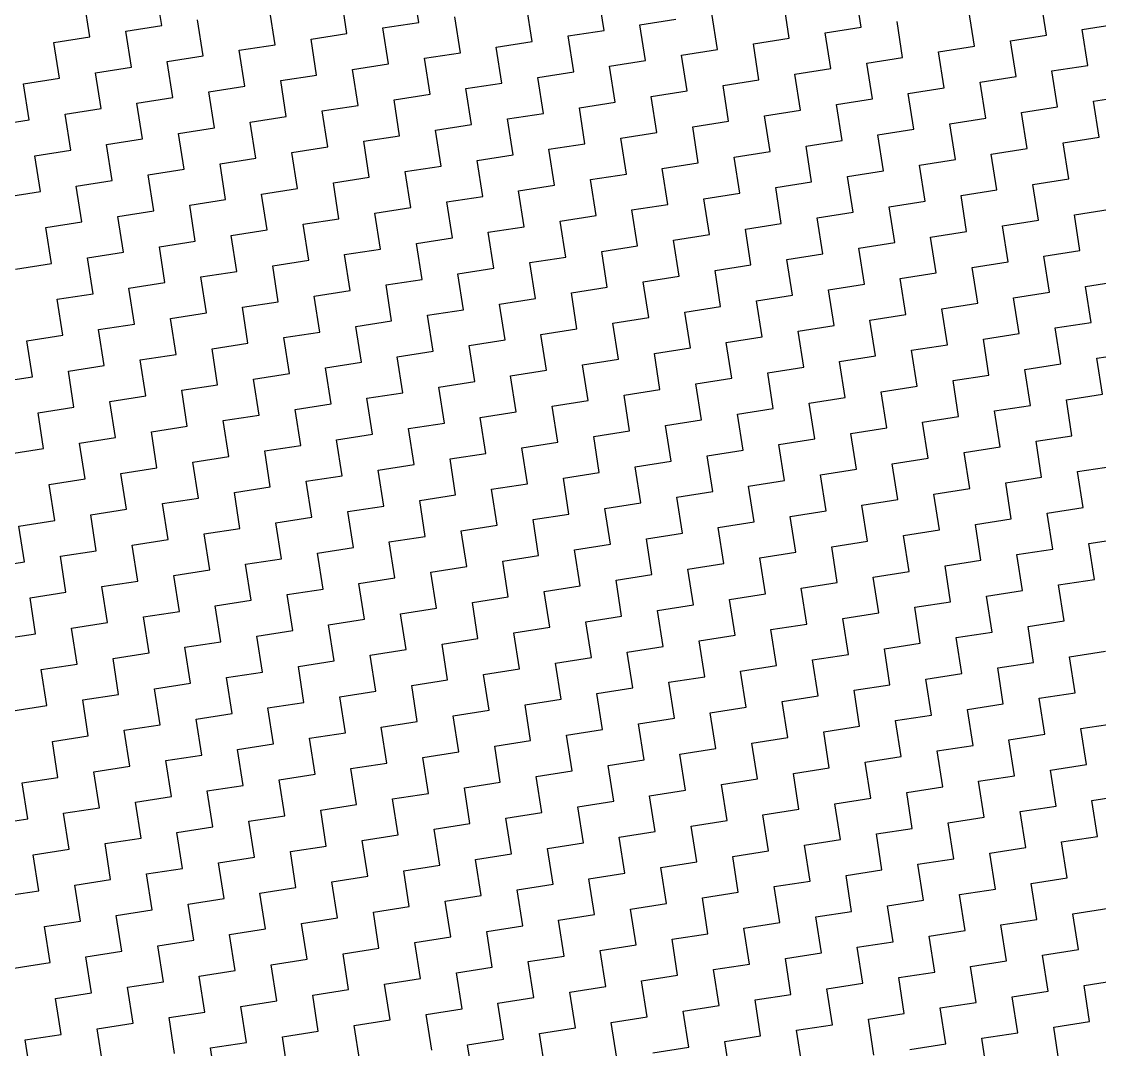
# Model space of a CAD drawing. Header units: metres. Extents: x 288488 to 290462, y 1999122 to 2001536.
# Drawn here: x 289780.2 to 289927.2, y 1999742.8 to 1999883.1 of the extents above; entities that cross this region are included whole.
import ezdxf

# ---------------------------------------------------------------- set-up
doc = ezdxf.new("R2010")
doc.units = ezdxf.units.M
doc.header["$MEASUREMENT"] = 0
doc.layers.add('POLY_HATCH', color=12, linetype='Continuous')

msp = doc.modelspace()

# ---------------------------------------------------------------- linework, layer by layer
at = {"layer": 'POLY_HATCH', "linetype": 'Continuous'}
for p, q in [((289799.28, 1999882.55), (289798.52, 1999887.45)), ((289834.35, 1999882.99), (289833.59, 1999887.89)), ((289894.69, 1999882.34), (289893.93, 1999887.24)), ((289789.48, 1999881.03), (289788.72, 1999885.93)), ((289824.55, 1999881.47), (289823.79, 1999886.37)), ((289859.62, 1999881.9), (289858.86, 1999886.81)), ((289919.96, 1999881.26), (289919.19, 1999886.16)), ((289814.75, 1999879.94), (289813.99, 1999884.84)), ((289849.82, 1999880.38), (289849.06, 1999885.28)), ((289884.89, 1999880.82), (289884.13, 1999885.72)), ((289910.16, 1999879.73), (289909.39, 1999884.63)), ((289804.95, 1999878.41), (289804.18, 1999883.32)), ((289829.45, 1999882.23), (289834.35, 1999882.99)), ((289840.02, 1999878.85), (289839.25, 1999883.75)), ((289864.52, 1999882.67), (289869.42, 1999883.43)), ((289875.09, 1999879.29), (289874.32, 1999884.19)), ((289900.35, 1999878.21), (289899.59, 1999883.11)), ((289924.86, 1999882.02), (289929.76, 1999882.78)), ((289794.38, 1999881.79), (289799.28, 1999882.55)), ((289795.15, 1999876.89), (289794.38, 1999881.79)), ((289819.65, 1999880.7), (289824.55, 1999881.47)), ((289830.22, 1999877.33), (289829.45, 1999882.23)), ((289854.72, 1999881.14), (289859.62, 1999881.9)), ((289865.28, 1999877.77), (289864.52, 1999882.67)), ((289889.79, 1999881.58), (289894.69, 1999882.34)), ((289890.55, 1999876.68), (289889.79, 1999881.58)), ((289925.62, 1999877.12), (289924.86, 1999882.02)), ((289784.58, 1999880.26), (289789.48, 1999881.03)), ((289785.34, 1999875.36), (289784.58, 1999880.26)), ((289809.85, 1999879.18), (289814.75, 1999879.94)), ((289820.41, 1999875.8), (289819.65, 1999880.7)), ((289844.92, 1999879.62), (289849.82, 1999880.38)), ((289855.48, 1999876.24), (289854.72, 1999881.14)), ((289879.99, 1999880.06), (289884.89, 1999880.82)), ((289880.75, 1999875.15), (289879.99, 1999880.06)), ((289915.06, 1999880.49), (289919.96, 1999881.26)), ((289915.82, 1999875.59), (289915.06, 1999880.49)), ((289800.05, 1999877.65), (289804.95, 1999878.41)), ((289810.61, 1999874.28), (289809.85, 1999879.18)), ((289835.12, 1999878.09), (289840.02, 1999878.85)), ((289845.68, 1999874.72), (289844.92, 1999879.62)), ((289870.19, 1999878.53), (289875.09, 1999879.29)), ((289870.95, 1999873.63), (289870.19, 1999878.53)), ((289905.25, 1999878.97), (289910.16, 1999879.73)), ((289906.02, 1999874.07), (289905.25, 1999878.97)), ((289800.81, 1999872.75), (289800.05, 1999877.65)), ((289825.31, 1999876.57), (289830.22, 1999877.33)), ((289835.88, 1999873.19), (289835.12, 1999878.09)), ((289860.38, 1999877), (289865.28, 1999877.77)), ((289861.15, 1999872.1), (289860.38, 1999877)), ((289895.45, 1999877.44), (289900.35, 1999878.21)), ((289896.22, 1999872.54), (289895.45, 1999877.44)), ((289920.72, 1999876.36), (289925.62, 1999877.12)), ((289790.24, 1999876.13), (289795.15, 1999876.89)), ((289791.01, 1999871.23), (289790.24, 1999876.13)), ((289815.51, 1999875.04), (289820.41, 1999875.8)), ((289826.08, 1999871.66), (289825.31, 1999876.57)), ((289850.58, 1999875.48), (289855.48, 1999876.24)), ((289851.34, 1999870.58), (289850.58, 1999875.48)), ((289885.65, 1999875.92), (289890.55, 1999876.68)), ((289886.41, 1999871.02), (289885.65, 1999875.92)), ((289910.92, 1999874.83), (289915.82, 1999875.59)), ((289921.48, 1999871.46), (289920.72, 1999876.36)), ((289780.44, 1999874.6), (289785.34, 1999875.36)), ((289781.21, 1999869.7), (289780.44, 1999874.6)), ((289805.71, 1999873.51), (289810.61, 1999874.28)), ((289816.28, 1999870.14), (289815.51, 1999875.04)), ((289840.78, 1999873.95), (289845.68, 1999874.72)), ((289875.85, 1999874.39), (289880.75, 1999875.15)), ((289876.61, 1999869.49), (289875.85, 1999874.39)), ((289901.12, 1999873.3), (289906.02, 1999874.07)), ((289911.68, 1999869.93), (289910.92, 1999874.83)), ((289795.91, 1999871.99), (289800.81, 1999872.75)), ((289806.47, 1999868.61), (289805.71, 1999873.51)), ((289830.98, 1999872.43), (289835.88, 1999873.19)), ((289841.54, 1999869.05), (289840.78, 1999873.95)), ((289866.05, 1999872.87), (289870.95, 1999873.63)), ((289866.81, 1999867.97), (289866.05, 1999872.87)), ((289891.31, 1999871.78), (289896.22, 1999872.54)), ((289901.88, 1999868.4), (289901.12, 1999873.3)), ((289926.38, 1999872.22), (289931.28, 1999872.98)), ((289786.11, 1999870.46), (289791.01, 1999871.23)), ((289796.67, 1999867.09), (289795.91, 1999871.99)), ((289821.18, 1999870.9), (289826.08, 1999871.66)), ((289831.74, 1999867.53), (289830.98, 1999872.43)), ((289856.25, 1999871.34), (289861.15, 1999872.1)), ((289857.01, 1999866.44), (289856.25, 1999871.34)), ((289892.08, 1999866.88), (289891.31, 1999871.78)), ((289916.58, 1999870.69), (289921.48, 1999871.46)), ((289927.15, 1999867.32), (289926.38, 1999872.22)), ((289776.3, 1999868.94), (289781.21, 1999869.7)), ((289786.87, 1999865.56), (289786.11, 1999870.46)), ((289811.37, 1999869.38), (289816.28, 1999870.14)), ((289821.94, 1999866), (289821.18, 1999870.9)), ((289846.44, 1999869.81), (289851.34, 1999870.58)), ((289847.21, 1999864.91), (289846.44, 1999869.81)), ((289881.51, 1999870.25), (289886.41, 1999871.02)), ((289882.28, 1999865.35), (289881.51, 1999870.25)), ((289906.78, 1999869.17), (289911.68, 1999869.93)), ((289917.34, 1999865.79), (289916.58, 1999870.69)), ((289801.57, 1999867.85), (289806.47, 1999868.61)), ((289812.14, 1999864.48), (289811.37, 1999869.38)), ((289836.64, 1999868.29), (289841.54, 1999869.05)), ((289837.4, 1999863.39), (289836.64, 1999868.29)), ((289871.71, 1999868.73), (289876.61, 1999869.49)), ((289872.47, 1999863.83), (289871.71, 1999868.73)), ((289896.98, 1999867.64), (289901.88, 1999868.4)), ((289907.54, 1999864.27), (289906.78, 1999869.17)), ((289791.77, 1999866.32), (289796.67, 1999867.09)), ((289802.34, 1999862.95), (289801.57, 1999867.85)), ((289826.84, 1999866.76), (289831.74, 1999867.53)), ((289827.6, 1999861.86), (289826.84, 1999866.76)), ((289861.91, 1999867.2), (289866.81, 1999867.97)), ((289862.67, 1999862.3), (289861.91, 1999867.2)), ((289887.18, 1999866.12), (289892.08, 1999866.88)), ((289897.74, 1999862.74), (289896.98, 1999867.64)), ((289922.25, 1999866.55), (289927.15, 1999867.32)), ((289781.97, 1999864.8), (289786.87, 1999865.56)), ((289792.53, 1999861.42), (289791.77, 1999866.32)), ((289817.04, 1999865.24), (289821.94, 1999866)), ((289817.8, 1999860.34), (289817.04, 1999865.24)), ((289852.11, 1999865.68), (289857.01, 1999866.44)), ((289852.87, 1999860.78), (289852.11, 1999865.68)), ((289877.37, 1999864.59), (289882.28, 1999865.35)), ((289887.94, 1999861.21), (289887.18, 1999866.12)), ((289912.44, 1999865.03), (289917.34, 1999865.79)), ((289923.01, 1999861.65), (289922.25, 1999866.55)), ((289782.73, 1999859.9), (289781.97, 1999864.8)), ((289807.24, 1999863.71), (289812.14, 1999864.48)), ((289808, 1999858.81), (289807.24, 1999863.71)), ((289842.31, 1999864.15), (289847.21, 1999864.91)), ((289843.07, 1999859.25), (289842.31, 1999864.15)), ((289867.57, 1999863.06), (289872.47, 1999863.83)), ((289878.14, 1999859.69), (289877.37, 1999864.59)), ((289902.64, 1999863.5), (289907.54, 1999864.27)), ((289913.21, 1999860.13), (289912.44, 1999865.03)), ((289797.43, 1999862.19), (289802.34, 1999862.95)), ((289832.5, 1999862.63), (289837.4, 1999863.39)), ((289833.27, 1999857.72), (289832.5, 1999862.63)), ((289857.77, 1999861.54), (289862.67, 1999862.3)), ((289868.34, 1999858.16), (289867.57, 1999863.06)), ((289892.84, 1999861.98), (289897.74, 1999862.74)), ((289903.4, 1999858.6), (289902.64, 1999863.5)), ((289787.63, 1999860.66), (289792.53, 1999861.42)), ((289798.2, 1999857.29), (289797.43, 1999862.19)), ((289822.7, 1999861.1), (289827.6, 1999861.86)), ((289823.46, 1999856.2), (289822.7, 1999861.1)), ((289847.97, 1999860.01), (289852.87, 1999860.78)), ((289858.53, 1999856.64), (289857.77, 1999861.54)), ((289883.04, 1999860.45), (289887.94, 1999861.21)), ((289893.6, 1999857.08), (289892.84, 1999861.98)), ((289918.11, 1999860.89), (289923.01, 1999861.65)), ((289918.87, 1999855.99), (289918.11, 1999860.89)), ((289777.83, 1999859.14), (289782.73, 1999859.9)), ((289788.4, 1999855.76), (289787.63, 1999860.66)), ((289812.9, 1999859.57), (289817.8, 1999860.34)), ((289813.66, 1999854.67), (289812.9, 1999859.57)), ((289848.73, 1999855.11), (289847.97, 1999860.01)), ((289873.24, 1999858.93), (289878.14, 1999859.69)), ((289883.8, 1999855.55), (289883.04, 1999860.45)), ((289908.31, 1999859.36), (289913.21, 1999860.13)), ((289909.07, 1999854.46), (289908.31, 1999859.36)), ((289803.1, 1999858.05), (289808, 1999858.81)), ((289803.86, 1999853.15), (289803.1, 1999858.05)), ((289838.17, 1999858.49), (289843.07, 1999859.25)), ((289838.93, 1999853.59), (289838.17, 1999858.49)), ((289863.43, 1999857.4), (289868.34, 1999858.16)), ((289874, 1999854.03), (289873.24, 1999858.93)), ((289898.5, 1999857.84), (289903.4, 1999858.6)), ((289899.27, 1999852.94), (289898.5, 1999857.84)), ((289793.3, 1999856.52), (289798.2, 1999857.29)), ((289794.06, 1999851.62), (289793.3, 1999856.52)), ((289828.37, 1999856.96), (289833.27, 1999857.72)), ((289829.13, 1999852.06), (289828.37, 1999856.96)), ((289853.63, 1999855.87), (289858.53, 1999856.64)), ((289864.2, 1999852.5), (289863.43, 1999857.4)), ((289888.7, 1999856.31), (289893.6, 1999857.08)), ((289923.77, 1999856.75), (289928.67, 1999857.52)), ((289924.53, 1999851.85), (289923.77, 1999856.75)), ((289783.49, 1999855), (289788.4, 1999855.76)), ((289784.26, 1999850.1), (289783.49, 1999855)), ((289818.56, 1999855.44), (289823.46, 1999856.2)), ((289819.33, 1999850.54), (289818.56, 1999855.44)), ((289843.83, 1999854.35), (289848.73, 1999855.11)), ((289854.4, 1999850.97), (289853.63, 1999855.87)), ((289878.9, 1999854.79), (289883.8, 1999855.55)), ((289889.46, 1999851.41), (289888.7, 1999856.31)), ((289913.97, 1999855.23), (289918.87, 1999855.99)), ((289914.73, 1999850.33), (289913.97, 1999855.23)), ((289808.76, 1999853.91), (289813.66, 1999854.67)), ((289809.52, 1999849.01), (289808.76, 1999853.91)), ((289834.03, 1999852.82), (289838.93, 1999853.59)), ((289844.59, 1999849.45), (289843.83, 1999854.35)), ((289869.1, 1999853.26), (289874, 1999854.03)), ((289879.66, 1999849.89), (289878.9, 1999854.79)), ((289904.17, 1999853.7), (289909.07, 1999854.46)), ((289904.93, 1999848.8), (289904.17, 1999853.7)), ((289798.96, 1999852.38), (289803.86, 1999853.15)), ((289799.72, 1999847.48), (289798.96, 1999852.38)), ((289824.23, 1999851.3), (289829.13, 1999852.06)), ((289834.79, 1999847.92), (289834.03, 1999852.82)), ((289859.3, 1999851.74), (289864.2, 1999852.5)), ((289869.86, 1999848.36), (289869.1, 1999853.26)), ((289894.37, 1999852.18), (289899.27, 1999852.94)), ((289895.13, 1999847.27), (289894.37, 1999852.18)), ((289789.16, 1999850.86), (289794.06, 1999851.62)), ((289789.92, 1999845.96), (289789.16, 1999850.86)), ((289814.43, 1999849.77), (289819.33, 1999850.54)), ((289824.99, 1999846.4), (289824.23, 1999851.3)), ((289849.49, 1999850.21), (289854.4, 1999850.97)), ((289860.06, 1999846.84), (289859.3, 1999851.74)), ((289884.56, 1999850.65), (289889.46, 1999851.41)), ((289885.33, 1999845.75), (289884.56, 1999850.65)), ((289919.63, 1999851.09), (289924.53, 1999851.85)), ((289920.4, 1999846.19), (289919.63, 1999851.09)), ((289779.36, 1999849.33), (289784.26, 1999850.1)), ((289804.62, 1999848.25), (289809.52, 1999849.01)), ((289815.19, 1999844.87), (289814.43, 1999849.77)), ((289839.69, 1999848.69), (289844.59, 1999849.45)), ((289850.26, 1999845.31), (289849.49, 1999850.21)), ((289874.76, 1999849.12), (289879.66, 1999849.89)), ((289875.52, 1999844.22), (289874.76, 1999849.12)), ((289909.83, 1999849.56), (289914.73, 1999850.33)), ((289910.59, 1999844.66), (289909.83, 1999849.56)), ((289805.39, 1999843.35), (289804.62, 1999848.25)), ((289829.89, 1999847.16), (289834.79, 1999847.92)), ((289840.46, 1999843.78), (289839.69, 1999848.69)), ((289864.96, 1999847.6), (289869.86, 1999848.36)), ((289865.72, 1999842.7), (289864.96, 1999847.6)), ((289900.03, 1999848.04), (289904.93, 1999848.8)), ((289900.79, 1999843.14), (289900.03, 1999848.04)), ((289925.3, 1999846.95), (289930.2, 1999847.71)), ((289794.82, 1999846.72), (289799.72, 1999847.48)), ((289795.58, 1999841.82), (289794.82, 1999846.72)), ((289820.09, 1999845.63), (289824.99, 1999846.4)), ((289830.65, 1999842.26), (289829.89, 1999847.16)), ((289855.16, 1999846.07), (289860.06, 1999846.84)), ((289855.92, 1999841.17), (289855.16, 1999846.07)), ((289890.23, 1999846.51), (289895.13, 1999847.27)), ((289890.99, 1999841.61), (289890.23, 1999846.51)), ((289915.49, 1999845.42), (289920.4, 1999846.19)), ((289926.06, 1999842.05), (289925.3, 1999846.95)), ((289785.02, 1999845.2), (289789.92, 1999845.96)), ((289785.78, 1999840.29), (289785.02, 1999845.2)), ((289810.29, 1999844.11), (289815.19, 1999844.87)), ((289820.85, 1999840.73), (289820.09, 1999845.63)), ((289845.36, 1999844.55), (289850.26, 1999845.31)), ((289880.43, 1999844.99), (289885.33, 1999845.75)), ((289881.19, 1999840.09), (289880.43, 1999844.99)), ((289905.69, 1999843.9), (289910.59, 1999844.66)), ((289916.26, 1999840.52), (289915.49, 1999845.42)), ((289800.49, 1999842.58), (289805.39, 1999843.35)), ((289811.05, 1999839.21), (289810.29, 1999844.11)), ((289835.55, 1999843.02), (289840.46, 1999843.78)), ((289846.12, 1999839.65), (289845.36, 1999844.55)), ((289870.62, 1999843.46), (289875.52, 1999844.22)), ((289871.39, 1999838.56), (289870.62, 1999843.46)), ((289895.89, 1999842.37), (289900.79, 1999843.14)), ((289906.46, 1999839), (289905.69, 1999843.9)), ((289790.68, 1999841.06), (289795.58, 1999841.82)), ((289801.25, 1999837.68), (289800.49, 1999842.58)), ((289825.75, 1999841.5), (289830.65, 1999842.26)), ((289836.32, 1999838.12), (289835.55, 1999843.02)), ((289860.82, 1999841.93), (289865.72, 1999842.7)), ((289861.58, 1999837.03), (289860.82, 1999841.93)), ((289896.65, 1999837.47), (289895.89, 1999842.37)), ((289921.16, 1999841.29), (289926.06, 1999842.05)), ((289780.88, 1999839.53), (289785.78, 1999840.29)), ((289791.45, 1999836.16), (289790.68, 1999841.06)), ((289815.95, 1999839.97), (289820.85, 1999840.73)), ((289826.52, 1999836.6), (289825.75, 1999841.5)), ((289851.02, 1999840.41), (289855.92, 1999841.17)), ((289851.78, 1999835.51), (289851.02, 1999840.41)), ((289886.09, 1999840.85), (289890.99, 1999841.61)), ((289886.85, 1999835.95), (289886.09, 1999840.85)), ((289911.36, 1999839.76), (289916.26, 1999840.52)), ((289921.92, 1999836.39), (289921.16, 1999841.29)), ((289781.64, 1999834.63), (289780.88, 1999839.53)), ((289806.15, 1999838.44), (289811.05, 1999839.21)), ((289816.71, 1999835.07), (289815.95, 1999839.97)), ((289841.22, 1999838.88), (289846.12, 1999839.65)), ((289841.98, 1999833.98), (289841.22, 1999838.88)), ((289876.29, 1999839.32), (289881.19, 1999840.09)), ((289877.05, 1999834.42), (289876.29, 1999839.32)), ((289901.56, 1999838.24), (289906.46, 1999839)), ((289912.12, 1999834.86), (289911.36, 1999839.76)), ((289796.35, 1999836.92), (289801.25, 1999837.68)), ((289806.91, 1999833.54), (289806.15, 1999838.44)), ((289831.42, 1999837.36), (289836.32, 1999838.12)), ((289832.18, 1999832.46), (289831.42, 1999837.36)), ((289866.49, 1999837.8), (289871.39, 1999838.56)), ((289867.25, 1999832.9), (289866.49, 1999837.8)), ((289891.75, 1999836.71), (289896.65, 1999837.47)), ((289902.32, 1999833.33), (289901.56, 1999838.24)), ((289926.82, 1999837.15), (289931.72, 1999837.91)), ((289786.55, 1999835.39), (289791.45, 1999836.16)), ((289797.11, 1999832.02), (289796.35, 1999836.92)), ((289821.61, 1999835.83), (289826.52, 1999836.6)), ((289822.38, 1999830.93), (289821.61, 1999835.83)), ((289856.68, 1999836.27), (289861.58, 1999837.03)), ((289857.45, 1999831.37), (289856.68, 1999836.27)), ((289881.95, 1999835.18), (289886.85, 1999835.95)), ((289892.52, 1999831.81), (289891.75, 1999836.71)), ((289917.02, 1999835.62), (289921.92, 1999836.39)), ((289927.59, 1999832.25), (289926.82, 1999837.15)), ((289776.74, 1999833.87), (289781.64, 1999834.63)), ((289787.31, 1999830.49), (289786.55, 1999835.39)), ((289811.81, 1999834.31), (289816.71, 1999835.07)), ((289812.58, 1999829.41), (289811.81, 1999834.31)), ((289846.88, 1999834.75), (289851.78, 1999835.51)), ((289847.64, 1999829.84), (289846.88, 1999834.75)), ((289872.15, 1999833.66), (289877.05, 1999834.42)), ((289882.71, 1999830.28), (289881.95, 1999835.18)), ((289907.22, 1999834.1), (289912.12, 1999834.86)), ((289917.78, 1999830.72), (289917.02, 1999835.62)), ((289802.01, 1999832.78), (289806.91, 1999833.54)), ((289837.08, 1999833.22), (289841.98, 1999833.98)), ((289837.84, 1999828.32), (289837.08, 1999833.22)), ((289862.35, 1999832.13), (289867.25, 1999832.9)), ((289872.91, 1999828.76), (289872.15, 1999833.66)), ((289897.42, 1999832.57), (289902.32, 1999833.33)), ((289907.98, 1999829.2), (289907.22, 1999834.1)), ((289792.21, 1999831.26), (289797.11, 1999832.02)), ((289802.77, 1999827.88), (289802.01, 1999832.78)), ((289827.28, 1999831.69), (289832.18, 1999832.46)), ((289828.04, 1999826.79), (289827.28, 1999831.69)), ((289852.55, 1999830.61), (289857.45, 1999831.37)), ((289863.11, 1999827.23), (289862.35, 1999832.13)), ((289887.62, 1999831.05), (289892.52, 1999831.81)), ((289898.18, 1999827.67), (289897.42, 1999832.57)), ((289922.68, 1999831.48), (289927.59, 1999832.25)), ((289923.45, 1999826.58), (289922.68, 1999831.48)), ((289782.41, 1999829.73), (289787.31, 1999830.49)), ((289792.97, 1999826.35), (289792.21, 1999831.26)), ((289817.48, 1999830.17), (289822.38, 1999830.93)), ((289818.24, 1999825.27), (289817.48, 1999830.17)), ((289853.31, 1999825.71), (289852.55, 1999830.61)), ((289877.81, 1999829.52), (289882.71, 1999830.28)), ((289888.38, 1999826.15), (289887.62, 1999831.05)), ((289912.88, 1999829.96), (289917.78, 1999830.72)), ((289913.65, 1999825.06), (289912.88, 1999829.96)), ((289783.17, 1999824.83), (289782.41, 1999829.73)), ((289807.67, 1999828.64), (289812.58, 1999829.41)), ((289808.44, 1999823.74), (289807.67, 1999828.64)), ((289842.74, 1999829.08), (289847.64, 1999829.84)), ((289843.51, 1999824.18), (289842.74, 1999829.08)), ((289868.01, 1999827.99), (289872.91, 1999828.76)), ((289878.58, 1999824.62), (289877.81, 1999829.52)), ((289903.08, 1999828.43), (289907.98, 1999829.2)), ((289903.84, 1999823.53), (289903.08, 1999828.43)), ((289797.87, 1999827.12), (289802.77, 1999827.88)), ((289798.64, 1999822.22), (289797.87, 1999827.12)), ((289832.94, 1999827.56), (289837.84, 1999828.32)), ((289833.71, 1999822.66), (289832.94, 1999827.56)), ((289858.21, 1999826.47), (289863.11, 1999827.23)), ((289868.77, 1999823.09), (289868.01, 1999827.99)), ((289893.28, 1999826.91), (289898.18, 1999827.67)), ((289788.07, 1999825.59), (289792.97, 1999826.35)), ((289788.83, 1999820.69), (289788.07, 1999825.59)), ((289823.14, 1999826.03), (289828.04, 1999826.79)), ((289823.9, 1999821.13), (289823.14, 1999826.03)), ((289848.41, 1999824.94), (289853.31, 1999825.71)), ((289858.97, 1999821.57), (289858.21, 1999826.47)), ((289883.48, 1999825.38), (289888.38, 1999826.15)), ((289894.04, 1999822.01), (289893.28, 1999826.91)), ((289918.55, 1999825.82), (289923.45, 1999826.58)), ((289919.31, 1999820.92), (289918.55, 1999825.82)), ((289778.27, 1999824.07), (289783.17, 1999824.83)), ((289813.34, 1999824.5), (289818.24, 1999825.27)), ((289814.1, 1999819.6), (289813.34, 1999824.5)), ((289838.61, 1999823.42), (289843.51, 1999824.18)), ((289849.17, 1999820.04), (289848.41, 1999824.94)), ((289873.68, 1999823.86), (289878.58, 1999824.62)), ((289884.24, 1999820.48), (289883.48, 1999825.38)), ((289908.74, 1999824.3), (289913.65, 1999825.06)), ((289909.51, 1999819.39), (289908.74, 1999824.3)), ((289803.54, 1999822.98), (289808.44, 1999823.74)), ((289804.3, 1999818.08), (289803.54, 1999822.98)), ((289828.8, 1999821.89), (289833.71, 1999822.66)), ((289839.37, 1999818.52), (289838.61, 1999823.42)), ((289863.87, 1999822.33), (289868.77, 1999823.09)), ((289874.44, 1999818.96), (289873.68, 1999823.86)), ((289898.94, 1999822.77), (289903.84, 1999823.53)), ((289899.71, 1999817.87), (289898.94, 1999822.77)), ((289793.73, 1999821.45), (289798.64, 1999822.22)), ((289794.5, 1999816.55), (289793.73, 1999821.45)), ((289819, 1999820.37), (289823.9, 1999821.13)), ((289829.57, 1999816.99), (289828.8, 1999821.89)), ((289854.07, 1999820.81), (289858.97, 1999821.57)), ((289864.64, 1999817.43), (289863.87, 1999822.33)), ((289889.14, 1999821.24), (289894.04, 1999822.01)), ((289889.9, 1999816.34), (289889.14, 1999821.24)), ((289924.21, 1999821.68), (289929.11, 1999822.45)), ((289924.97, 1999816.78), (289924.21, 1999821.68)), ((289783.93, 1999819.93), (289788.83, 1999820.69)), ((289784.7, 1999815.03), (289783.93, 1999819.93)), ((289809.2, 1999818.84), (289814.1, 1999819.6)), ((289819.77, 1999815.47), (289819, 1999820.37)), ((289844.27, 1999819.28), (289849.17, 1999820.04)), ((289854.83, 1999815.9), (289854.07, 1999820.81)), ((289879.34, 1999819.72), (289884.24, 1999820.48)), ((289880.1, 1999814.82), (289879.34, 1999819.72)), ((289914.41, 1999820.16), (289919.31, 1999820.92)), ((289915.17, 1999815.26), (289914.41, 1999820.16)), ((289809.96, 1999813.94), (289809.2, 1999818.84)), ((289834.47, 1999817.75), (289839.37, 1999818.52)), ((289845.03, 1999814.38), (289844.27, 1999819.28)), ((289869.54, 1999818.19), (289874.44, 1999818.96)), ((289870.3, 1999813.29), (289869.54, 1999818.19)), ((289904.61, 1999818.63), (289909.51, 1999819.39)), ((289905.37, 1999813.73), (289904.61, 1999818.63)), ((289799.4, 1999817.32), (289804.3, 1999818.08)), ((289800.16, 1999812.41), (289799.4, 1999817.32)), ((289824.67, 1999816.23), (289829.57, 1999816.99)), ((289835.23, 1999812.85), (289834.47, 1999817.75)), ((289859.74, 1999816.67), (289864.64, 1999817.43)), ((289860.5, 1999811.77), (289859.74, 1999816.67)), ((289894.8, 1999817.11), (289899.71, 1999817.87)), ((289895.57, 1999812.21), (289894.8, 1999817.11)), ((289920.07, 1999816.02), (289924.97, 1999816.78)), ((289789.6, 1999815.79), (289794.5, 1999816.55)), ((289790.36, 1999810.89), (289789.6, 1999815.79)), ((289814.86, 1999814.7), (289819.77, 1999815.47)), ((289825.43, 1999811.33), (289824.67, 1999816.23)), ((289849.93, 1999815.14), (289854.83, 1999815.9)), ((289885, 1999815.58), (289889.9, 1999816.34)), ((289885.77, 1999810.68), (289885, 1999815.58)), ((289910.27, 1999814.49), (289915.17, 1999815.26)), ((289920.83, 1999811.12), (289920.07, 1999816.02)), ((289779.79, 1999814.26), (289784.7, 1999815.03)), ((289780.56, 1999809.36), (289779.79, 1999814.26)), ((289805.06, 1999813.18), (289809.96, 1999813.94)), ((289815.63, 1999809.8), (289814.86, 1999814.7)), ((289840.13, 1999813.62), (289845.03, 1999814.38)), ((289850.7, 1999810.24), (289849.93, 1999815.14)), ((289875.2, 1999814.05), (289880.1, 1999814.82)), ((289875.96, 1999809.15), (289875.2, 1999814.05)), ((289900.47, 1999812.97), (289905.37, 1999813.73)), ((289911.03, 1999809.59), (289910.27, 1999814.49)), ((289795.26, 1999811.65), (289800.16, 1999812.41)), ((289805.83, 1999808.28), (289805.06, 1999813.18)), ((289830.33, 1999812.09), (289835.23, 1999812.85)), ((289840.89, 1999808.72), (289840.13, 1999813.62)), ((289865.4, 1999812.53), (289870.3, 1999813.29)), ((289866.16, 1999807.63), (289865.4, 1999812.53)), ((289901.23, 1999808.07), (289900.47, 1999812.97)), ((289925.74, 1999811.88), (289930.64, 1999812.64)), ((289785.46, 1999810.13), (289790.36, 1999810.89)), ((289796.02, 1999806.75), (289795.26, 1999811.65)), ((289820.53, 1999810.56), (289825.43, 1999811.33)), ((289831.09, 1999807.19), (289830.33, 1999812.09)), ((289855.6, 1999811), (289860.5, 1999811.77)), ((289856.36, 1999806.1), (289855.6, 1999811)), ((289890.67, 1999811.44), (289895.57, 1999812.21)), ((289891.43, 1999806.54), (289890.67, 1999811.44)), ((289915.93, 1999810.36), (289920.83, 1999811.12)), ((289926.5, 1999806.98), (289925.74, 1999811.88)), ((289775.66, 1999808.6), (289780.56, 1999809.36)), ((289786.22, 1999805.23), (289785.46, 1999810.13)), ((289810.73, 1999809.04), (289815.63, 1999809.8)), ((289821.29, 1999805.66), (289820.53, 1999810.56)), ((289845.8, 1999809.48), (289850.7, 1999810.24)), ((289846.56, 1999804.58), (289845.8, 1999809.48)), ((289880.86, 1999809.92), (289885.77, 1999810.68)), ((289881.63, 1999805.02), (289880.86, 1999809.92)), ((289906.13, 1999808.83), (289911.03, 1999809.59)), ((289916.7, 1999805.45), (289915.93, 1999810.36)), ((289800.92, 1999807.51), (289805.83, 1999808.28)), ((289811.49, 1999804.14), (289810.73, 1999809.04)), ((289835.99, 1999807.95), (289840.89, 1999808.72)), ((289836.76, 1999803.05), (289835.99, 1999807.95)), ((289871.06, 1999808.39), (289875.96, 1999809.15)), ((289871.83, 1999803.49), (289871.06, 1999808.39)), ((289896.33, 1999807.3), (289901.23, 1999808.07)), ((289906.89, 1999803.93), (289906.13, 1999808.83)), ((289791.12, 1999805.99), (289796.02, 1999806.75)), ((289801.69, 1999802.61), (289800.92, 1999807.51)), ((289826.19, 1999806.43), (289831.09, 1999807.19)), ((289826.95, 1999801.53), (289826.19, 1999806.43)), ((289861.26, 1999806.87), (289866.16, 1999807.63)), ((289862.02, 1999801.96), (289861.26, 1999806.87)), ((289886.53, 1999805.78), (289891.43, 1999806.54)), ((289897.09, 1999802.4), (289896.33, 1999807.3)), ((289921.6, 1999806.22), (289926.5, 1999806.98)), ((289781.32, 1999804.46), (289786.22, 1999805.23)), ((289791.89, 1999801.09), (289791.12, 1999805.99)), ((289816.39, 1999804.9), (289821.29, 1999805.66)), ((289817.15, 1999800), (289816.39, 1999804.9)), ((289851.46, 1999805.34), (289856.36, 1999806.1)), ((289852.22, 1999800.44), (289851.46, 1999805.34)), ((289876.73, 1999804.25), (289881.63, 1999805.02)), ((289887.29, 1999800.88), (289886.53, 1999805.78)), ((289911.8, 1999804.69), (289916.7, 1999805.45)), ((289922.36, 1999801.32), (289921.6, 1999806.22)), ((289782.08, 1999799.56), (289781.32, 1999804.46)), ((289806.59, 1999803.38), (289811.49, 1999804.14)), ((289841.66, 1999803.81), (289846.56, 1999804.58)), ((289842.42, 1999798.91), (289841.66, 1999803.81)), ((289866.92, 1999802.73), (289871.83, 1999803.49)), ((289877.49, 1999799.35), (289876.73, 1999804.25)), ((289901.99, 1999803.17), (289906.89, 1999803.93)), ((289912.56, 1999799.79), (289911.8, 1999804.69)), ((289796.79, 1999801.85), (289801.69, 1999802.61)), ((289807.35, 1999798.47), (289806.59, 1999803.38)), ((289831.86, 1999802.29), (289836.76, 1999803.05)), ((289832.62, 1999797.39), (289831.86, 1999802.29)), ((289857.12, 1999801.2), (289862.02, 1999801.96)), ((289867.69, 1999797.83), (289866.92, 1999802.73)), ((289892.19, 1999801.64), (289897.09, 1999802.4)), ((289902.76, 1999798.27), (289901.99, 1999803.17)), ((289786.98, 1999800.32), (289791.89, 1999801.09)), ((289797.55, 1999796.95), (289796.79, 1999801.85)), ((289822.05, 1999800.76), (289826.95, 1999801.53)), ((289822.82, 1999795.86), (289822.05, 1999800.76)), ((289857.89, 1999796.3), (289857.12, 1999801.2)), ((289882.39, 1999800.12), (289887.29, 1999800.88)), ((289892.95, 1999796.74), (289892.19, 1999801.64)), ((289917.46, 1999800.55), (289922.36, 1999801.32)), ((289918.22, 1999795.65), (289917.46, 1999800.55)), ((289777.18, 1999798.8), (289782.08, 1999799.56)), ((289787.75, 1999795.42), (289786.98, 1999800.32)), ((289812.25, 1999799.24), (289817.15, 1999800)), ((289813.01, 1999794.34), (289812.25, 1999799.24)), ((289847.32, 1999799.68), (289852.22, 1999800.44)), ((289848.08, 1999794.78), (289847.32, 1999799.68)), ((289872.59, 1999798.59), (289877.49, 1999799.35)), ((289883.15, 1999795.21), (289882.39, 1999800.12)), ((289907.66, 1999799.03), (289912.56, 1999799.79)), ((289908.42, 1999794.13), (289907.66, 1999799.03)), ((289802.45, 1999797.71), (289807.35, 1999798.47)), ((289803.21, 1999792.81), (289802.45, 1999797.71)), ((289837.52, 1999798.15), (289842.42, 1999798.91)), ((289838.28, 1999793.25), (289837.52, 1999798.15)), ((289862.79, 1999797.06), (289867.69, 1999797.83)), ((289873.35, 1999793.69), (289872.59, 1999798.59)), ((289897.86, 1999797.5), (289902.76, 1999798.27)), ((289792.65, 1999796.19), (289797.55, 1999796.95)), ((289793.41, 1999791.29), (289792.65, 1999796.19)), ((289827.72, 1999796.63), (289832.62, 1999797.39)), ((289828.48, 1999791.72), (289827.72, 1999796.63)), ((289852.98, 1999795.54), (289857.89, 1999796.3)), ((289863.55, 1999792.16), (289862.79, 1999797.06)), ((289888.05, 1999795.98), (289892.95, 1999796.74)), ((289898.62, 1999792.6), (289897.86, 1999797.5)), ((289923.12, 1999796.42), (289928.02, 1999797.18)), ((289923.89, 1999791.51), (289923.12, 1999796.42)), ((289782.85, 1999794.66), (289787.75, 1999795.42)), ((289783.61, 1999789.76), (289782.85, 1999794.66)), ((289817.92, 1999795.1), (289822.82, 1999795.86)), ((289818.68, 1999790.2), (289817.92, 1999795.1)), ((289843.18, 1999794.01), (289848.08, 1999794.78)), ((289853.75, 1999790.64), (289852.98, 1999795.54)), ((289878.25, 1999794.45), (289883.15, 1999795.21)), ((289888.82, 1999791.08), (289888.05, 1999795.98)), ((289913.32, 1999794.89), (289918.22, 1999795.65)), ((289914.08, 1999789.99), (289913.32, 1999794.89)), ((289808.11, 1999793.57), (289813.01, 1999794.34)), ((289808.88, 1999788.67), (289808.11, 1999793.57)), ((289833.38, 1999792.49), (289838.28, 1999793.25)), ((289843.95, 1999789.11), (289843.18, 1999794.01)), ((289868.45, 1999792.93), (289873.35, 1999793.69)), ((289879.01, 1999789.55), (289878.25, 1999794.45)), ((289903.52, 1999793.36), (289908.42, 1999794.13)), ((289904.28, 1999788.46), (289903.52, 1999793.36)), ((289798.31, 1999792.05), (289803.21, 1999792.81)), ((289799.07, 1999787.15), (289798.31, 1999792.05)), ((289823.58, 1999790.96), (289828.48, 1999791.72)), ((289834.14, 1999787.59), (289833.38, 1999792.49)), ((289858.65, 1999791.4), (289863.55, 1999792.16)), ((289869.21, 1999788.02), (289868.45, 1999792.93)), ((289893.72, 1999791.84), (289898.62, 1999792.6)), ((289894.48, 1999786.94), (289893.72, 1999791.84)), ((289788.51, 1999790.52), (289793.41, 1999791.29)), ((289789.27, 1999785.62), (289788.51, 1999790.52)), ((289813.78, 1999789.44), (289818.68, 1999790.2)), ((289824.34, 1999786.06), (289823.58, 1999790.96)), ((289848.85, 1999789.87), (289853.75, 1999790.64)), ((289859.41, 1999786.5), (289858.65, 1999791.4)), ((289883.92, 1999790.31), (289888.82, 1999791.08)), ((289884.68, 1999785.41), (289883.92, 1999790.31)), ((289918.98, 1999790.75), (289923.89, 1999791.51)), ((289919.75, 1999785.85), (289918.98, 1999790.75)), ((289778.71, 1999789), (289783.61, 1999789.76)), ((289814.54, 1999784.53), (289813.78, 1999789.44)), ((289839.04, 1999788.35), (289843.95, 1999789.11)), ((289849.61, 1999784.97), (289848.85, 1999789.87)), ((289874.11, 1999788.79), (289879.01, 1999789.55)), ((289874.88, 1999783.89), (289874.11, 1999788.79)), ((289909.18, 1999789.23), (289914.08, 1999789.99)), ((289909.95, 1999784.33), (289909.18, 1999789.23)), ((289803.98, 1999787.91), (289808.88, 1999788.67)), ((289804.74, 1999783.01), (289803.98, 1999787.91)), ((289829.24, 1999786.82), (289834.14, 1999787.59)), ((289839.81, 1999783.45), (289839.04, 1999788.35)), ((289864.31, 1999787.26), (289869.21, 1999788.02)), ((289865.07, 1999782.36), (289864.31, 1999787.26)), ((289899.38, 1999787.7), (289904.28, 1999788.46)), ((289900.14, 1999782.8), (289899.38, 1999787.7)), ((289924.65, 1999786.61), (289929.55, 1999787.38)), ((289794.17, 1999786.38), (289799.07, 1999787.15)), ((289794.94, 1999781.48), (289794.17, 1999786.38)), ((289819.44, 1999785.3), (289824.34, 1999786.06)), ((289830.01, 1999781.92), (289829.24, 1999786.82)), ((289854.51, 1999785.74), (289859.41, 1999786.5)), ((289889.58, 1999786.18), (289894.48, 1999786.94)), ((289890.34, 1999781.27), (289889.58, 1999786.18)), ((289914.85, 1999785.09), (289919.75, 1999785.85)), ((289925.41, 1999781.71), (289924.65, 1999786.61)), ((289784.37, 1999784.86), (289789.27, 1999785.62)), ((289785.13, 1999779.96), (289784.37, 1999784.86)), ((289809.64, 1999783.77), (289814.54, 1999784.53)), ((289820.2, 1999780.4), (289819.44, 1999785.3)), ((289844.71, 1999784.21), (289849.61, 1999784.97)), ((289855.27, 1999780.84), (289854.51, 1999785.74)), ((289879.78, 1999784.65), (289884.68, 1999785.41)), ((289880.54, 1999779.75), (289879.78, 1999784.65)), ((289905.05, 1999783.56), (289909.95, 1999784.33)), ((289915.61, 1999780.19), (289914.85, 1999785.09)), ((289799.84, 1999782.25), (289804.74, 1999783.01)), ((289810.4, 1999778.87), (289809.64, 1999783.77)), ((289834.91, 1999782.69), (289839.81, 1999783.45)), ((289845.47, 1999779.31), (289844.71, 1999784.21)), ((289869.98, 1999783.12), (289874.88, 1999783.89)), ((289870.74, 1999778.22), (289869.98, 1999783.12)), ((289905.81, 1999778.66), (289905.05, 1999783.56)), ((289790.04, 1999780.72), (289794.94, 1999781.48)), ((289800.6, 1999777.35), (289799.84, 1999782.25)), ((289825.1, 1999781.16), (289830.01, 1999781.92)), ((289835.67, 1999777.78), (289834.91, 1999782.69)), ((289860.17, 1999781.6), (289865.07, 1999782.36)), ((289860.94, 1999776.7), (289860.17, 1999781.6)), ((289895.24, 1999782.04), (289900.14, 1999782.8)), ((289896.01, 1999777.14), (289895.24, 1999782.04)), ((289920.51, 1999780.95), (289925.41, 1999781.71)), ((289780.23, 1999779.2), (289785.13, 1999779.96)), ((289790.8, 1999775.82), (289790.04, 1999780.72)), ((289815.3, 1999779.63), (289820.2, 1999780.4)), ((289825.87, 1999776.26), (289825.1, 1999781.16)), ((289850.37, 1999780.07), (289855.27, 1999780.84)), ((289851.13, 1999775.17), (289850.37, 1999780.07)), ((289885.44, 1999780.51), (289890.34, 1999781.27)), ((289886.2, 1999775.61), (289885.44, 1999780.51)), ((289910.71, 1999779.42), (289915.61, 1999780.19)), ((289921.27, 1999776.05), (289920.51, 1999780.95)), ((289781, 1999774.29), (289780.23, 1999779.2)), ((289805.5, 1999778.11), (289810.4, 1999778.87)), ((289816.07, 1999774.73), (289815.3, 1999779.63)), ((289840.57, 1999778.55), (289845.47, 1999779.31)), ((289841.33, 1999773.65), (289840.57, 1999778.55)), ((289875.64, 1999778.99), (289880.54, 1999779.75)), ((289876.4, 1999774.08), (289875.64, 1999778.99)), ((289900.91, 1999777.9), (289905.81, 1999778.66)), ((289911.47, 1999774.52), (289910.71, 1999779.42)), ((289795.7, 1999776.58), (289800.6, 1999777.35)), ((289806.26, 1999773.21), (289805.5, 1999778.11)), ((289830.77, 1999777.02), (289835.67, 1999777.78)), ((289831.53, 1999772.12), (289830.77, 1999777.02)), ((289865.84, 1999777.46), (289870.74, 1999778.22)), ((289866.6, 1999772.56), (289865.84, 1999777.46)), ((289891.11, 1999776.37), (289896.01, 1999777.14)), ((289901.67, 1999773), (289900.91, 1999777.9)), ((289926.17, 1999776.81), (289931.08, 1999777.57)), ((289785.9, 1999775.06), (289790.8, 1999775.82)), ((289796.46, 1999771.68), (289795.7, 1999776.58)), ((289820.97, 1999775.5), (289825.87, 1999776.26)), ((289821.73, 1999770.59), (289820.97, 1999775.5)), ((289856.04, 1999775.93), (289860.94, 1999776.7)), ((289856.8, 1999771.03), (289856.04, 1999775.93)), ((289881.3, 1999774.85), (289886.2, 1999775.61)), ((289891.87, 1999771.47), (289891.11, 1999776.37)), ((289916.37, 1999775.29), (289921.27, 1999776.05)), ((289926.94, 1999771.91), (289926.17, 1999776.81)), ((289776.1, 1999773.53), (289781, 1999774.29)), ((289786.66, 1999770.16), (289785.9, 1999775.06)), ((289811.16, 1999773.97), (289816.07, 1999774.73)), ((289846.23, 1999774.41), (289851.13, 1999775.17)), ((289847, 1999769.51), (289846.23, 1999774.41)), ((289871.5, 1999773.32), (289876.4, 1999774.08)), ((289882.07, 1999769.95), (289881.3, 1999774.85)), ((289906.57, 1999773.76), (289911.47, 1999774.52)), ((289917.14, 1999770.39), (289916.37, 1999775.29)), ((289801.36, 1999772.44), (289806.26, 1999773.21)), ((289811.93, 1999769.07), (289811.16, 1999773.97)), ((289836.43, 1999772.88), (289841.33, 1999773.65)), ((289837.2, 1999767.98), (289836.43, 1999772.88)), ((289861.7, 1999771.8), (289866.6, 1999772.56)), ((289872.26, 1999768.42), (289871.5, 1999773.32)), ((289896.77, 1999772.24), (289901.67, 1999773)), ((289907.33, 1999768.86), (289906.57, 1999773.76)), ((289791.56, 1999770.92), (289796.46, 1999771.68)), ((289802.13, 1999767.54), (289801.36, 1999772.44)), ((289826.63, 1999771.36), (289831.53, 1999772.12)), ((289827.39, 1999766.46), (289826.63, 1999771.36)), ((289862.46, 1999766.9), (289861.7, 1999771.8)), ((289886.97, 1999770.71), (289891.87, 1999771.47)), ((289897.53, 1999767.33), (289896.77, 1999772.24)), ((289922.04, 1999771.15), (289926.94, 1999771.91)), ((289922.8, 1999766.25), (289922.04, 1999771.15)), ((289781.76, 1999769.39), (289786.66, 1999770.16)), ((289792.32, 1999766.02), (289791.56, 1999770.92)), ((289816.83, 1999769.83), (289821.73, 1999770.59)), ((289817.59, 1999764.93), (289816.83, 1999769.83)), ((289851.9, 1999770.27), (289856.8, 1999771.03)), ((289852.66, 1999765.37), (289851.9, 1999770.27)), ((289877.17, 1999769.18), (289882.07, 1999769.95)), ((289887.73, 1999765.81), (289886.97, 1999770.71)), ((289912.23, 1999769.62), (289917.14, 1999770.39)), ((289913, 1999764.72), (289912.23, 1999769.62)), ((289782.52, 1999764.49), (289781.76, 1999769.39)), ((289807.03, 1999768.31), (289811.93, 1999769.07)), ((289807.79, 1999763.41), (289807.03, 1999768.31)), ((289842.1, 1999768.75), (289847, 1999769.51)), ((289842.86, 1999763.84), (289842.1, 1999768.75)), ((289867.36, 1999767.66), (289872.26, 1999768.42)), ((289877.93, 1999764.28), (289877.17, 1999769.18)), ((289902.43, 1999768.1), (289907.33, 1999768.86)), ((289797.22, 1999766.78), (289802.13, 1999767.54)), ((289797.99, 1999761.88), (289797.22, 1999766.78)), ((289832.29, 1999767.22), (289837.2, 1999767.98)), ((289833.06, 1999762.32), (289832.29, 1999767.22)), ((289857.56, 1999766.13), (289862.46, 1999766.9)), ((289868.13, 1999762.76), (289867.36, 1999767.66)), ((289892.63, 1999766.57), (289897.53, 1999767.33)), ((289903.2, 1999763.2), (289902.43, 1999768.1)), ((289787.42, 1999765.26), (289792.32, 1999766.02)), ((289788.19, 1999760.35), (289787.42, 1999765.26)), ((289822.49, 1999765.69), (289827.39, 1999766.46)), ((289823.26, 1999760.79), (289822.49, 1999765.69)), ((289847.76, 1999764.61), (289852.66, 1999765.37)), ((289858.32, 1999761.23), (289857.56, 1999766.13)), ((289882.83, 1999765.05), (289887.73, 1999765.81)), ((289893.39, 1999761.67), (289892.63, 1999766.57)), ((289917.9, 1999765.48), (289922.8, 1999766.25)), ((289918.66, 1999760.58), (289917.9, 1999765.48)), ((289777.62, 1999763.73), (289782.52, 1999764.49)), ((289812.69, 1999764.17), (289817.59, 1999764.93)), ((289813.45, 1999759.27), (289812.69, 1999764.17)), ((289837.96, 1999763.08), (289842.86, 1999763.84)), ((289848.52, 1999759.71), (289847.76, 1999764.61)), ((289873.03, 1999763.52), (289877.93, 1999764.28)), ((289883.59, 1999760.14), (289882.83, 1999765.05)), ((289908.1, 1999763.96), (289913, 1999764.72)), ((289908.86, 1999759.06), (289908.1, 1999763.96)), ((289802.89, 1999762.64), (289807.79, 1999763.41)), ((289803.65, 1999757.74), (289802.89, 1999762.64)), ((289828.16, 1999761.56), (289833.06, 1999762.32)), ((289838.72, 1999758.18), (289837.96, 1999763.08)), ((289863.23, 1999761.99), (289868.13, 1999762.76)), ((289873.79, 1999758.62), (289873.03, 1999763.52)), ((289898.29, 1999762.43), (289903.2, 1999763.2)), ((289899.06, 1999757.53), (289898.29, 1999762.43)), ((289793.09, 1999761.12), (289797.99, 1999761.88)), ((289793.85, 1999756.22), (289793.09, 1999761.12)), ((289818.35, 1999760.03), (289823.26, 1999760.79)), ((289828.92, 1999756.65), (289828.16, 1999761.56)), ((289853.42, 1999760.47), (289858.32, 1999761.23)), ((289863.99, 1999757.09), (289863.23, 1999761.99)), ((289888.49, 1999760.91), (289893.39, 1999761.67)), ((289889.26, 1999756.01), (289888.49, 1999760.91)), ((289923.56, 1999761.35), (289928.46, 1999762.11)), ((289924.32, 1999756.45), (289923.56, 1999761.35)), ((289783.28, 1999759.59), (289788.19, 1999760.35)), ((289784.05, 1999754.69), (289783.28, 1999759.59)), ((289819.12, 1999755.13), (289818.35, 1999760.03)), ((289843.62, 1999758.94), (289848.52, 1999759.71)), ((289854.19, 1999755.57), (289853.42, 1999760.47)), ((289878.69, 1999759.38), (289883.59, 1999760.14)), ((289879.45, 1999754.48), (289878.69, 1999759.38)), ((289913.76, 1999759.82), (289918.66, 1999760.58)), ((289914.52, 1999754.92), (289913.76, 1999759.82)), ((289808.55, 1999758.5), (289813.45, 1999759.27)), ((289809.32, 1999753.6), (289808.55, 1999758.5)), ((289833.82, 1999757.42), (289838.72, 1999758.18)), ((289844.38, 1999754.04), (289843.62, 1999758.94)), ((289868.89, 1999757.86), (289873.79, 1999758.62)), ((289869.65, 1999752.96), (289868.89, 1999757.86)), ((289903.96, 1999758.3), (289908.86, 1999759.06)), ((289904.72, 1999753.39), (289903.96, 1999758.3)), ((289798.75, 1999756.98), (289803.65, 1999757.74)), ((289799.51, 1999752.08), (289798.75, 1999756.98)), ((289824.02, 1999755.89), (289828.92, 1999756.65)), ((289834.58, 1999752.52), (289833.82, 1999757.42)), ((289859.09, 1999756.33), (289863.99, 1999757.09)), ((289894.16, 1999756.77), (289899.06, 1999757.53)), ((289894.92, 1999751.87), (289894.16, 1999756.77)), ((289919.42, 1999755.68), (289924.32, 1999756.45)), ((289788.95, 1999755.45), (289793.85, 1999756.22)), ((289789.71, 1999750.55), (289788.95, 1999755.45)), ((289814.22, 1999754.37), (289819.12, 1999755.13)), ((289824.78, 1999750.99), (289824.02, 1999755.89)), ((289849.29, 1999754.81), (289854.19, 1999755.57)), ((289859.85, 1999751.43), (289859.09, 1999756.33)), ((289884.35, 1999755.24), (289889.26, 1999756.01)), ((289885.12, 1999750.34), (289884.35, 1999755.24)), ((289909.62, 1999754.16), (289914.52, 1999754.92)), ((289920.19, 1999750.78), (289919.42, 1999755.68)), ((289779.15, 1999753.93), (289781.16, 1999754.24)), ((289781.16, 1999754.24), (289784.05, 1999754.69)), ((289804.41, 1999752.84), (289809.32, 1999753.6)), ((289814.98, 1999749.47), (289814.22, 1999754.37)), ((289839.48, 1999753.28), (289844.38, 1999754.04)), ((289850.05, 1999749.9), (289849.29, 1999754.81)), ((289874.55, 1999753.72), (289879.45, 1999754.48)), ((289875.32, 1999748.82), (289874.55, 1999753.72)), ((289910.38, 1999749.26), (289909.62, 1999754.16)), ((289794.61, 1999751.32), (289799.51, 1999752.08)), ((289805.18, 1999747.94), (289804.41, 1999752.84)), ((289829.68, 1999751.75), (289834.58, 1999752.52)), ((289840.25, 1999748.38), (289839.48, 1999753.28)), ((289864.75, 1999752.19), (289869.65, 1999752.96)), ((289865.51, 1999747.29), (289864.75, 1999752.19)), ((289899.82, 1999752.63), (289904.72, 1999753.39)), ((289900.58, 1999747.73), (289899.82, 1999752.63)), ((289925.09, 1999751.54), (289929.99, 1999752.31)), ((289784.81, 1999749.79), (289789.71, 1999750.55)), ((289795.38, 1999746.41), (289794.61, 1999751.32)), ((289819.88, 1999750.23), (289824.78, 1999750.99)), ((289830.44, 1999746.85), (289829.68, 1999751.75)), ((289854.95, 1999750.67), (289859.85, 1999751.43)), ((289855.71, 1999745.77), (289854.95, 1999750.67)), ((289890.02, 1999751.11), (289894.92, 1999751.87)), ((289890.78, 1999746.21), (289890.02, 1999751.11)), ((289915.29, 1999750.02), (289920.19, 1999750.78)), ((289925.85, 1999746.64), (289925.09, 1999751.54)), ((289785.26, 1999746.91), (289784.81, 1999749.79)), ((289810.08, 1999748.7), (289814.98, 1999749.47)), ((289820.64, 1999745.33), (289819.88, 1999750.23)), ((289845.15, 1999749.14), (289850.05, 1999749.9)), ((289845.91, 1999744.24), (289845.15, 1999749.14)), ((289880.22, 1999749.58), (289885.12, 1999750.34)), ((289880.98, 1999744.68), (289880.22, 1999749.58)), ((289905.48, 1999748.49), (289910.38, 1999749.26)), ((289916.05, 1999745.12), (289915.29, 1999750.02)), ((289800.28, 1999747.18), (289805.18, 1999747.94)), ((289810.84, 1999743.8), (289810.08, 1999748.7)), ((289835.35, 1999747.62), (289840.25, 1999748.38)), ((289836.11, 1999742.71), (289835.35, 1999747.62)), ((289870.41, 1999748.05), (289875.32, 1999748.82)), ((289871.18, 1999743.15), (289870.41, 1999748.05)), ((289895.68, 1999746.97), (289900.58, 1999747.73)), ((289906.25, 1999743.59), (289905.48, 1999748.49)), ((289785.57, 1999744.89), (289785.26, 1999746.91)), ((289790.47, 1999745.65), (289795.38, 1999746.41)), ((289801.04, 1999742.28), (289800.28, 1999747.18)), ((289825.54, 1999746.09), (289830.44, 1999746.85)), ((289826.31, 1999741.19), (289825.54, 1999746.09)), ((289860.61, 1999746.53), (289865.51, 1999747.29)), ((289861.38, 1999741.63), (289860.61, 1999746.53)), ((289885.88, 1999745.44), (289890.78, 1999746.21)), ((289896.44, 1999742.07), (289895.68, 1999746.97)), ((289920.95, 1999745.88), (289925.85, 1999746.64)), ((289780.67, 1999744.13), (289785.57, 1999744.89)), ((289791.24, 1999740.75), (289790.47, 1999745.65)), ((289815.74, 1999744.56), (289820.64, 1999745.33)), ((289850.81, 1999745), (289855.71, 1999745.77)), ((289851.57, 1999740.1), (289850.81, 1999745)), ((289876.08, 1999743.92), (289880.98, 1999744.68)), ((289886.64, 1999740.54), (289885.88, 1999745.44)), ((289911.15, 1999744.36), (289916.05, 1999745.12)), ((289921.71, 1999740.98), (289920.95, 1999745.88)), ((289781.44, 1999739.22), (289780.67, 1999744.13)), ((289805.94, 1999743.04), (289810.84, 1999743.8)), ((289816.5, 1999739.66), (289815.74, 1999744.56)), ((289841.01, 1999743.48), (289845.91, 1999744.24)), ((289841.77, 1999738.58), (289841.01, 1999743.48)), ((289866.28, 1999742.39), (289871.18, 1999743.15)), ((289876.84, 1999739.02), (289876.08, 1999743.92)), ((289901.35, 1999742.83), (289906.25, 1999743.59)), ((289911.91, 1999739.45), (289911.15, 1999744.36)), ((289806.7, 1999738.14), (289805.94, 1999743.04))]:
    msp.add_line(p, q, dxfattribs=at)

doc.saveas('drawing.dxf')
